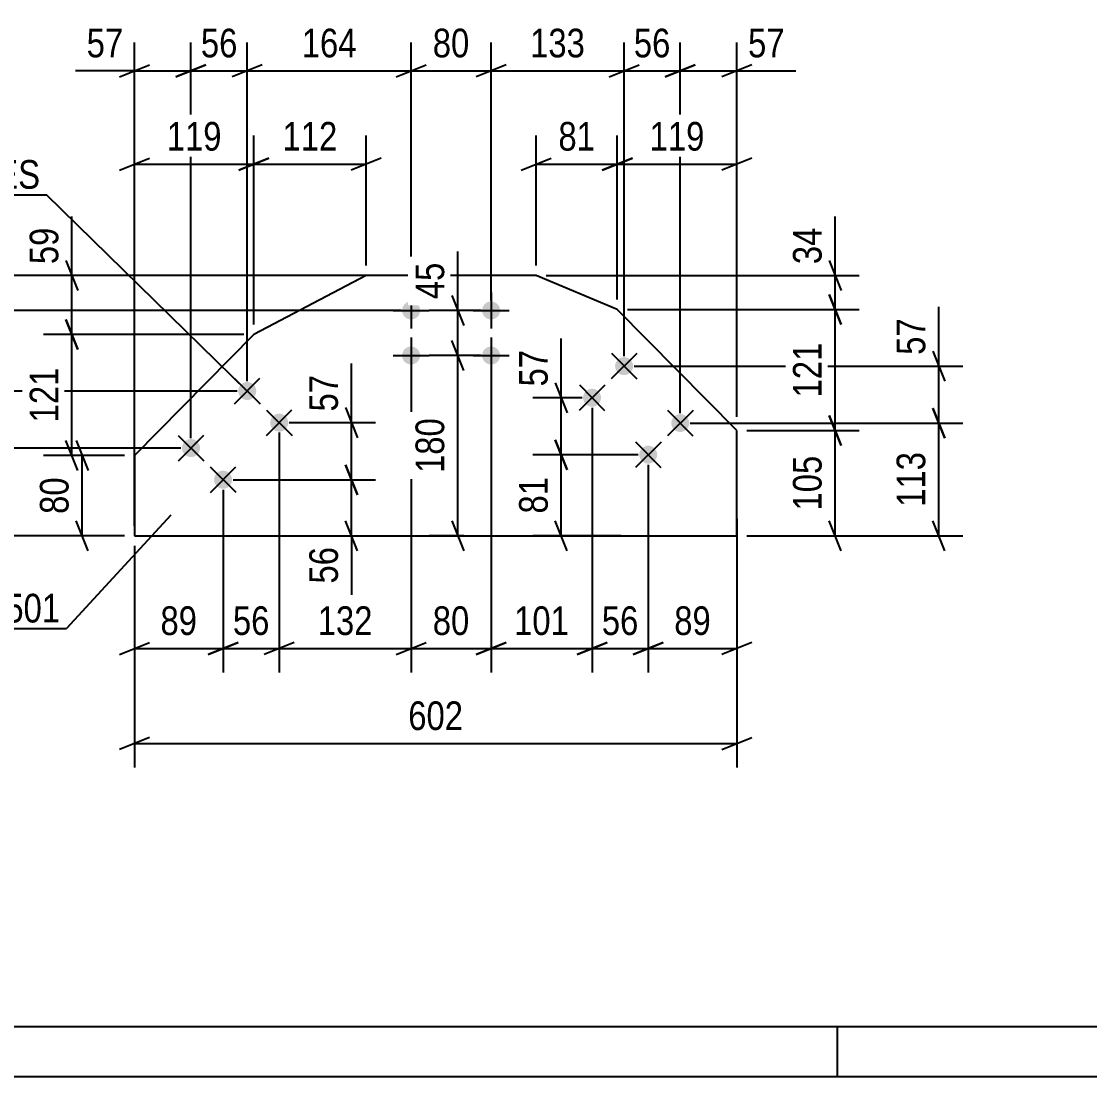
# Model space of a CAD drawing. Header units: millimetres. Extents: x 0 to 1189, y 0 to 841.
# Drawn here: x 267.4 to 374.2, y 0 to 105.5 of the extents above; entities that cross this region are included whole.
import ezdxf

# ---------------------------------------------------------------- set-up
doc = ezdxf.new("R2010")
doc.units = ezdxf.units.MM
doc.styles.add('Arial Narrow', font='ARIALN.TTF', dxfattribs={"height": 0.2})

# ---------------------------------------------------------------- blocks, each defined once
blk = doc.blocks.new('Unknown-570385304-1115')
at = {"color": 5, "linetype": 'Continuous'}
for p, q in [((5, 5), (1184, 5)), ((349, 0), (349, 5)), ((0, 0), (1189, 0))]:
    blk.add_line(p, q, dxfattribs=at)
blk = doc.blocks.new('Part-570385304-39578 - 39577')
at = {"color": 2, "linetype": 'Continuous'}
for p, q in [((301.86, 80.07), (290.65, 74.18)), ((318.86, 80.07), (301.86, 80.07)), ((326.98, 76.67), (318.86, 80.07)), ((338.92, 64.57), (326.98, 76.67)), ((290.65, 74.18), (278.71, 62.08)), ((338.92, 54.06), (338.92, 64.57)), ((278.71, 62.08), (278.71, 54.06)), ((278.71, 54.06), (338.92, 54.06))]:
    blk.add_line(p, q, dxfattribs=at)
blk = doc.blocks.new('Bolt-570385304-39579 - 39577')
at = {"linetype": 'Continuous'}
for points in [[(328.29, 70.37, -1), (327.02, 71.65, -1)], [(325.08, 67.21, -1), (323.82, 68.49, -1)], [(333.9, 64.68, -1), (332.64, 65.96, -1)], [(330.7, 61.52, -1), (329.44, 62.8, -1)]]:
    blk.add_hatch(color=1, dxfattribs=at).paths.add_polyline_path(points)
at = {"color": 1, "linetype": 'Continuous'}
for p, q in [((328.93, 72.28), (326.37, 69.75)), ((326.39, 72.29), (328.92, 69.73)), ((325.73, 69.12), (323.17, 66.59)), ((323.19, 69.13), (325.71, 66.57)), ((334.55, 66.58), (331.99, 64.05)), ((332.01, 66.6), (334.54, 64.04)), ((331.35, 63.42), (328.79, 60.89)), ((328.8, 63.44), (331.33, 60.88))]:
    blk.add_line(p, q, dxfattribs=at)
blk = doc.blocks.new('Bolt-570385304-39580 - 39577')
at = {"linetype": 'Continuous'}
for points in [[(307.26, 76.57, -1), (305.46, 76.57, -1)], [(315.26, 76.57, -1), (313.46, 76.57, -1)], [(307.26, 72.07, -1), (305.46, 72.07, -1)], [(315.26, 72.07, -1), (313.46, 72.07, -1)]]:
    blk.add_hatch(color=1, dxfattribs=at).paths.add_polyline_path(points)
at = {"color": 1, "linetype": 'Continuous'}
for p, q in [((306.36, 78.37), (306.36, 74.77)), ((314.36, 78.37), (314.36, 74.77)), ((304.56, 76.57), (308.16, 76.57)), ((312.56, 76.57), (316.16, 76.57)), ((306.36, 73.87), (306.36, 70.27)), ((314.36, 73.87), (314.36, 70.27)), ((304.56, 72.07), (308.16, 72.07)), ((312.56, 72.07), (316.16, 72.07))]:
    blk.add_line(p, q, dxfattribs=at)
blk = doc.blocks.new('Bolt-570385304-39581 - 39577')
at = {"linetype": 'Continuous'}
for points in [[(290.62, 69.16, -1), (289.35, 67.88, -1)], [(293.82, 66, -1), (292.55, 64.72, -1)], [(285, 63.46, -1), (283.73, 62.18, -1)], [(288.2, 60.3, -1), (286.94, 59.02, -1)]]:
    blk.add_hatch(color=1, dxfattribs=at).paths.add_polyline_path(points)
at = {"color": 1, "linetype": 'Continuous'}
for p, q in [((288.7, 69.78), (291.26, 67.25)), ((288.72, 67.24), (291.25, 69.8)), ((291.91, 66.62), (294.47, 64.09)), ((291.92, 64.07), (294.45, 66.64)), ((283.08, 64.09), (285.65, 61.56)), ((283.1, 61.54), (285.63, 64.1)), ((286.29, 60.93), (288.85, 58.4)), ((286.3, 58.38), (288.83, 60.94))]:
    blk.add_line(p, q, dxfattribs=at)
blk = doc.blocks.new('StraightDimension-570385304-42355 - 39577')
at = {"color": 7, "linetype": 'Continuous'}
for p, q in [((327.65, 72.01), (327.65, 103.37)), ((333.27, 66.32), (333.27, 103.37)), ((326.15, 99.92), (329.15, 101.12)), ((327.65, 100.52), (333.27, 100.52)), ((334.77, 101.12), (331.77, 99.92))]:
    blk.add_line(p, q, dxfattribs=at)
at = {"color": 0}
blk.add_wipeout([(332.89, 101.27), (332.89, 105.47), (328.03, 105.47), (328.03, 101.27)], dxfattribs=at)
at = {"color": 3, "style": 'Arial Narrow'}
blk.add_text('56', height=2.863, dxfattribs=at).set_placement((328.63, 101.87))
blk = doc.blocks.new('StraightDimension-570385304-42354 - 39577')
at = {"color": 7, "linetype": 'Continuous'}
for p, q in [((333.27, 66.32), (333.27, 103.37)), ((338.92, 66.32), (338.92, 103.37)), ((331.77, 99.92), (334.77, 101.12)), ((333.27, 100.52), (338.92, 100.52)), ((340.42, 101.12), (337.42, 99.92)), ((338.92, 100.52), (344.83, 100.52)), ((338.92, 100.52), (344.83, 100.52))]:
    blk.add_line(p, q, dxfattribs=at)
at = {"color": 0}
blk.add_wipeout([(344.31, 101.27), (344.31, 105.47), (339.45, 105.47), (339.45, 101.27)], dxfattribs=at)
at = {"color": 3, "style": 'Arial Narrow'}
blk.add_text('57', height=2.863, dxfattribs=at).set_placement((340.05, 101.87))
blk = doc.blocks.new('StraightDimension-570385304-42409 - 39577')
at = {"color": 7, "linetype": 'Continuous'}
for p, q in [((278.71, 53.06), (278.71, 30.89)), ((338.92, 53.06), (338.92, 30.89)), ((280.21, 33.89), (277.21, 32.69)), ((278.71, 33.29), (338.92, 33.29)), ((337.42, 32.69), (340.42, 33.89))]:
    blk.add_line(p, q, dxfattribs=at)
at = {"color": 0}
blk.add_wipeout([(312.16, 34.04), (312.16, 38.24), (305.48, 38.24), (305.48, 34.04)], dxfattribs=at)
at = {"color": 3, "style": 'Arial Narrow'}
blk.add_text('602', height=2.863, dxfattribs=at).set_placement((306.08, 34.64))
blk = doc.blocks.new('StraightDimension-570385304-42356 - 39577')
at = {"color": 7, "linetype": 'Continuous'}
for p, q in [((314.36, 77.57), (314.36, 103.37)), ((327.65, 72.01), (327.65, 103.37)), ((315.86, 101.12), (312.86, 99.92)), ((314.36, 100.52), (327.65, 100.52)), ((326.15, 99.92), (329.15, 101.12))]:
    blk.add_line(p, q, dxfattribs=at)
at = {"color": 0}
blk.add_wipeout([(324.35, 101.27), (324.35, 105.47), (317.66, 105.47), (317.66, 101.27)], dxfattribs=at)
at = {"color": 3, "style": 'Arial Narrow'}
blk.add_text('133', height=2.863, dxfattribs=at).set_placement((318.26, 101.87))
blk = doc.blocks.new('StraightDimension-570385304-42357 - 39577')
at = {"color": 7, "linetype": 'Continuous'}
for p, q in [((306.36, 78.35), (306.36, 103.37)), ((314.36, 77.57), (314.36, 103.37)), ((304.86, 99.92), (307.86, 101.12)), ((306.36, 100.52), (314.36, 100.52)), ((315.86, 101.12), (312.86, 99.92))]:
    blk.add_line(p, q, dxfattribs=at)
at = {"color": 0}
blk.add_wipeout([(312.78, 101.27), (312.78, 105.47), (307.93, 105.47), (307.93, 101.27)], dxfattribs=at)
at = {"color": 3, "style": 'Arial Narrow'}
blk.add_text('80', height=2.863, dxfattribs=at).set_placement((308.53, 101.87))
blk = doc.blocks.new('StraightDimension-570385304-42422 - 39577')
at = {"color": 7, "linetype": 'Continuous'}
for p, q in [((264.22, 80.07), (264.22, 85.98)), ((264.22, 80.07), (264.22, 85.98)), ((263.62, 81.57), (264.82, 78.57)), ((305.36, 80.07), (261.37, 80.07)), ((264.22, 76.57), (264.22, 80.07)), ((264.82, 75.07), (263.62, 78.07)), ((305.36, 76.57), (261.37, 76.57))]:
    blk.add_line(p, q, dxfattribs=at)
at = {"color": 0}
blk.add_wipeout([(263.47, 85.45), (259.27, 85.45), (259.27, 80.6), (263.47, 80.6)], dxfattribs=at)
at = {"color": 3, "style": 'Arial Narrow'}
blk.add_text('35', height=2.863, rotation=90.0002, dxfattribs=at).set_placement((262.87, 81.2))
blk = doc.blocks.new('StraightDimension-570385304-42358 - 39577')
at = {"color": 7, "linetype": 'Continuous'}
for p, q in [((289.98, 69.52), (289.98, 103.37)), ((306.36, 78.35), (306.36, 103.37)), ((291.48, 101.12), (288.48, 99.92)), ((289.98, 100.52), (306.36, 100.52)), ((304.86, 99.92), (307.86, 101.12))]:
    blk.add_line(p, q, dxfattribs=at)
at = {"color": 0}
blk.add_wipeout([(301.51, 101.27), (301.51, 105.47), (294.83, 105.47), (294.83, 101.27)], dxfattribs=at)
at = {"color": 3, "style": 'Arial Narrow'}
blk.add_text('164', height=2.863, dxfattribs=at).set_placement((295.43, 101.87))
blk = doc.blocks.new('StraightDimension-570385304-42423 - 39577')
at = {"color": 7, "linetype": 'Continuous'}
for p, q in [((263.62, 78.07), (264.82, 75.07)), ((305.36, 76.57), (261.37, 76.57)), ((264.22, 68.52), (264.22, 76.57)), ((264.82, 67.02), (263.62, 70.02)), ((288.98, 68.52), (261.37, 68.52))]:
    blk.add_line(p, q, dxfattribs=at)
at = {"color": 0}
blk.add_wipeout([(263.47, 74.97), (259.27, 74.97), (259.27, 70.12), (263.47, 70.12)], dxfattribs=at)
at = {"color": 3, "style": 'Arial Narrow'}
blk.add_text('81', height=2.863, rotation=90.0002, dxfattribs=at).set_placement((262.87, 70.72))
blk = doc.blocks.new('StraightDimension-570385304-42359 - 39577')
at = {"color": 7, "linetype": 'Continuous'}
for p, q in [((284.36, 63.82), (284.36, 103.37)), ((289.98, 69.52), (289.98, 103.37)), ((282.86, 99.92), (285.86, 101.12)), ((284.36, 100.52), (289.98, 100.52)), ((291.48, 101.12), (288.48, 99.92))]:
    blk.add_line(p, q, dxfattribs=at)
at = {"color": 0}
blk.add_wipeout([(289.6, 101.27), (289.6, 105.47), (284.75, 105.47), (284.75, 101.27)], dxfattribs=at)
at = {"color": 3, "style": 'Arial Narrow'}
blk.add_text('56', height=2.863, dxfattribs=at).set_placement((285.35, 101.87))
blk = doc.blocks.new('StraightDimension-570385304-42424 - 39577')
at = {"color": 7, "linetype": 'Continuous'}
for p, q in [((263.62, 70.02), (264.82, 67.02)), ((288.98, 68.52), (261.37, 68.52)), ((264.22, 62.82), (264.22, 68.52)), ((264.82, 61.32), (263.62, 64.32)), ((283.36, 62.82), (261.37, 62.82))]:
    blk.add_line(p, q, dxfattribs=at)
at = {"color": 0}
blk.add_wipeout([(263.47, 68.1), (259.27, 68.1), (259.27, 63.24), (263.47, 63.24)], dxfattribs=at)
at = {"color": 3, "style": 'Arial Narrow'}
blk.add_text('57', height=2.863, rotation=90.0002, dxfattribs=at).set_placement((262.87, 63.84))
blk = doc.blocks.new('StraightDimension-570385304-42360 - 39577')
at = {"color": 7, "linetype": 'Continuous'}
for p, q in [((278.71, 55.06), (278.71, 103.37)), ((284.36, 63.82), (284.36, 103.37)), ((278.71, 100.52), (272.81, 100.52)), ((278.71, 100.52), (272.81, 100.52)), ((277.21, 99.92), (280.21, 101.12)), ((278.71, 100.52), (284.36, 100.52)), ((285.86, 101.12), (282.86, 99.92))]:
    blk.add_line(p, q, dxfattribs=at)
at = {"color": 0}
blk.add_wipeout([(278.19, 101.27), (278.19, 105.47), (273.33, 105.47), (273.33, 101.27)], dxfattribs=at)
at = {"color": 3, "style": 'Arial Narrow'}
blk.add_text('57', height=2.863, dxfattribs=at).set_placement((273.93, 101.87))
blk = doc.blocks.new('StraightDimension-570385304-42379 - 39577')
at = {"color": 7, "linetype": 'Continuous'}
for p, q in [((290.65, 75.18), (290.65, 94.05)), ((301.86, 81.07), (301.86, 94.05)), ((289.15, 90.6), (292.15, 91.8)), ((290.65, 91.2), (301.86, 91.2)), ((303.36, 91.8), (300.36, 90.6))]:
    blk.add_line(p, q, dxfattribs=at)
at = {"color": 0}
blk.add_wipeout([(299.6, 91.95), (299.6, 96.15), (292.91, 96.15), (292.91, 91.95)], dxfattribs=at)
at = {"color": 3, "style": 'Arial Narrow'}
blk.add_text('112', height=2.863, dxfattribs=at).set_placement((293.51, 92.55))
blk = doc.blocks.new('StraightDimension-570385304-42380 - 39577')
at = {"color": 7, "linetype": 'Continuous'}
for p, q in [((278.71, 63.08), (278.71, 94.05)), ((290.65, 75.18), (290.65, 94.05)), ((277.21, 90.6), (280.21, 91.8)), ((278.71, 91.2), (290.65, 91.2)), ((292.15, 91.8), (289.15, 90.6))]:
    blk.add_line(p, q, dxfattribs=at)
at = {"color": 0}
blk.add_wipeout([(288.02, 91.95), (288.02, 96.15), (281.34, 96.15), (281.34, 91.95)], dxfattribs=at)
at = {"color": 3, "style": 'Arial Narrow'}
blk.add_text('119', height=2.863, dxfattribs=at).set_placement((281.94, 92.55))
blk = doc.blocks.new('StraightDimension-570385304-42382 - 39577')
at = {"color": 7, "linetype": 'Continuous'}
for p, q in [((326.98, 77.67), (326.98, 94.05)), ((338.92, 65.93), (338.92, 94.05)), ((325.48, 90.6), (328.48, 91.8)), ((326.98, 91.2), (338.92, 91.2)), ((340.42, 91.8), (337.42, 90.6))]:
    blk.add_line(p, q, dxfattribs=at)
at = {"color": 0}
blk.add_wipeout([(336.3, 91.95), (336.3, 96.15), (329.61, 96.15), (329.61, 91.95)], dxfattribs=at)
at = {"color": 3, "style": 'Arial Narrow'}
blk.add_text('119', height=2.863, dxfattribs=at).set_placement((330.21, 92.55))
blk = doc.blocks.new('StraightDimension-570385304-42383 - 39577')
at = {"color": 7, "linetype": 'Continuous'}
for p, q in [((318.86, 81.07), (318.86, 94.05)), ((326.98, 77.67), (326.98, 94.05)), ((317.36, 90.6), (320.36, 91.8)), ((318.86, 91.2), (326.98, 91.2)), ((328.48, 91.8), (325.48, 90.6))]:
    blk.add_line(p, q, dxfattribs=at)
at = {"color": 0}
blk.add_wipeout([(325.35, 91.95), (325.35, 96.15), (320.49, 96.15), (320.49, 91.95)], dxfattribs=at)
at = {"color": 3, "style": 'Arial Narrow'}
blk.add_text('81', height=2.863, dxfattribs=at).set_placement((321.09, 92.55))
blk = doc.blocks.new('StraightDimension-570385304-48083 - 39577')
at = {"color": 7, "linetype": 'Continuous'}
for p, q in [((359.11, 71.01), (359.11, 76.92)), ((359.11, 71.01), (359.11, 76.92)), ((358.51, 72.51), (359.71, 69.51)), ((328.65, 71.01), (361.51, 71.01)), ((359.11, 65.32), (359.11, 71.01)), ((359.71, 63.82), (358.51, 66.82)), ((334.27, 65.32), (361.51, 65.32))]:
    blk.add_line(p, q, dxfattribs=at)
at = {"color": 0}
blk.add_wipeout([(358.36, 76.39), (354.16, 76.39), (354.16, 71.54), (358.36, 71.54)], dxfattribs=at)
at = {"color": 3, "style": 'Arial Narrow'}
blk.add_text('57', height=2.863, rotation=90.0002, dxfattribs=at).set_placement((357.76, 72.14))
blk = doc.blocks.new('StraightDimension-570385304-42385 - 39577')
at = {"color": 7, "linetype": 'Continuous'}
for p, q in [((330.07, 61.16), (330.07, 40.39)), ((338.92, 55.76), (338.92, 40.39)), ((328.57, 42.19), (331.57, 43.39)), ((330.07, 42.79), (338.92, 42.79)), ((340.42, 43.39), (337.42, 42.19))]:
    blk.add_line(p, q, dxfattribs=at)
at = {"color": 0}
blk.add_wipeout([(336.92, 43.54), (336.92, 47.74), (332.07, 47.74), (332.07, 43.54)], dxfattribs=at)
at = {"color": 3, "style": 'Arial Narrow'}
blk.add_text('89', height=2.863, dxfattribs=at).set_placement((332.67, 44.14))
blk = doc.blocks.new('StraightDimension-570385304-42386 - 39577')
at = {"color": 7, "linetype": 'Continuous'}
for p, q in [((324.45, 66.85), (324.45, 40.39)), ((330.07, 61.16), (330.07, 40.39)), ((322.95, 42.19), (325.95, 43.39)), ((324.45, 42.79), (330.07, 42.79)), ((331.57, 43.39), (328.57, 42.19))]:
    blk.add_line(p, q, dxfattribs=at)
at = {"color": 0}
blk.add_wipeout([(329.69, 43.54), (329.69, 47.74), (324.83, 47.74), (324.83, 43.54)], dxfattribs=at)
at = {"color": 3, "style": 'Arial Narrow'}
blk.add_text('56', height=2.863, dxfattribs=at).set_placement((325.43, 44.14))
blk = doc.blocks.new('StraightDimension-570385304-42387 - 39577')
at = {"color": 7, "linetype": 'Continuous'}
for p, q in [((314.36, 71.07), (314.36, 40.39)), ((324.45, 66.85), (324.45, 40.39)), ((312.86, 42.19), (315.86, 43.39)), ((314.36, 42.79), (324.45, 42.79)), ((325.95, 43.39), (322.95, 42.19))]:
    blk.add_line(p, q, dxfattribs=at)
at = {"color": 0}
blk.add_wipeout([(322.75, 43.54), (322.75, 47.74), (316.06, 47.74), (316.06, 43.54)], dxfattribs=at)
at = {"color": 3, "style": 'Arial Narrow'}
blk.add_text('101', height=2.863, dxfattribs=at).set_placement((316.66, 44.14))
blk = doc.blocks.new('StraightDimension-570385304-42452 - 39577')
at = {"color": 7, "linetype": 'Continuous'}
for p, q in [((272.45, 80.07), (272.45, 85.98)), ((272.45, 80.07), (272.45, 85.98)), ((271.85, 81.57), (273.05, 78.57)), ((300.86, 80.07), (269.6, 80.07)), ((272.45, 74.18), (272.45, 80.07)), ((273.05, 72.68), (271.85, 75.68)), ((289.65, 74.18), (269.6, 74.18))]:
    blk.add_line(p, q, dxfattribs=at)
at = {"color": 0}
blk.add_wipeout([(271.7, 85.45), (267.5, 85.45), (267.5, 80.6), (271.7, 80.6)], dxfattribs=at)
at = {"color": 3, "style": 'Arial Narrow'}
blk.add_text('59', height=2.863, rotation=90.0002, dxfattribs=at).set_placement((271.1, 81.2))
blk = doc.blocks.new('StraightDimension-570385304-42388 - 39577')
at = {"color": 7, "linetype": 'Continuous'}
for p, q in [((306.36, 71.07), (306.36, 40.39)), ((314.36, 71.07), (314.36, 40.39)), ((304.86, 42.19), (307.86, 43.39)), ((306.36, 42.79), (314.36, 42.79)), ((315.86, 43.39), (312.86, 42.19))]:
    blk.add_line(p, q, dxfattribs=at)
at = {"color": 0}
blk.add_wipeout([(312.78, 43.54), (312.78, 47.74), (307.93, 47.74), (307.93, 43.54)], dxfattribs=at)
at = {"color": 3, "style": 'Arial Narrow'}
blk.add_text('80', height=2.863, dxfattribs=at).set_placement((308.53, 44.14))
blk = doc.blocks.new('StraightDimension-570385304-42453 - 39577')
at = {"color": 7, "linetype": 'Continuous'}
for p, q in [((271.85, 75.68), (273.05, 72.68)), ((289.65, 74.18), (269.6, 74.18)), ((272.45, 62.08), (272.45, 74.18)), ((273.05, 60.58), (271.85, 63.58)), ((277.71, 62.08), (269.6, 62.08))]:
    blk.add_line(p, q, dxfattribs=at)
at = {"color": 0}
blk.add_wipeout([(271.7, 71.47), (267.5, 71.47), (267.5, 64.79), (271.7, 64.79)], dxfattribs=at)
at = {"color": 3, "style": 'Arial Narrow'}
blk.add_text('121', height=2.863, rotation=90.0002, dxfattribs=at).set_placement((271.1, 65.39))
blk = doc.blocks.new('StraightDimension-570385304-42389 - 39577')
at = {"color": 7, "linetype": 'Continuous'}
for p, q in [((306.36, 71.07), (306.36, 40.39)), ((293.19, 64.36), (293.19, 40.39)), ((294.69, 43.39), (291.69, 42.19)), ((293.19, 42.79), (306.36, 42.79)), ((304.86, 42.19), (307.86, 43.39))]:
    blk.add_line(p, q, dxfattribs=at)
at = {"color": 0}
blk.add_wipeout([(303.11, 43.54), (303.11, 47.74), (296.43, 47.74), (296.43, 43.54)], dxfattribs=at)
at = {"color": 3, "style": 'Arial Narrow'}
blk.add_text('132', height=2.863, dxfattribs=at).set_placement((297.03, 44.14))
blk = doc.blocks.new('StraightDimension-570385304-42390 - 39577')
at = {"color": 7, "linetype": 'Continuous'}
for p, q in [((293.19, 64.36), (293.19, 40.39)), ((287.57, 58.66), (287.57, 40.39)), ((286.07, 42.19), (289.07, 43.39)), ((287.57, 42.79), (293.19, 42.79)), ((294.69, 43.39), (291.69, 42.19))]:
    blk.add_line(p, q, dxfattribs=at)
at = {"color": 0}
blk.add_wipeout([(292.81, 43.54), (292.81, 47.74), (287.95, 47.74), (287.95, 43.54)], dxfattribs=at)
at = {"color": 3, "style": 'Arial Narrow'}
blk.add_text('56', height=2.863, dxfattribs=at).set_placement((288.55, 44.14))
blk = doc.blocks.new('StraightDimension-570385304-42391 - 39577')
at = {"color": 7, "linetype": 'Continuous'}
for p, q in [((287.57, 58.66), (287.57, 40.39)), ((278.71, 53.06), (278.71, 40.39)), ((277.21, 42.19), (280.21, 43.39)), ((278.71, 42.79), (287.57, 42.79)), ((289.07, 43.39), (286.07, 42.19))]:
    blk.add_line(p, q, dxfattribs=at)
at = {"color": 0}
blk.add_wipeout([(285.57, 43.54), (285.57, 47.74), (280.71, 47.74), (280.71, 43.54)], dxfattribs=at)
at = {"color": 3, "style": 'Arial Narrow'}
blk.add_text('89', height=2.863, dxfattribs=at).set_placement((281.31, 44.14))
blk = doc.blocks.new('StraightDimension-570385304-42414 - 39577')
at = {"color": 7, "linetype": 'Continuous'}
for p, q in [((272.87, 63.58), (274.07, 60.58)), ((277.71, 62.08), (270.62, 62.08)), ((273.47, 54.06), (273.47, 62.08)), ((274.07, 52.56), (272.87, 55.56)), ((277.71, 54.06), (270.62, 54.06))]:
    blk.add_line(p, q, dxfattribs=at)
at = {"color": 0}
blk.add_wipeout([(272.72, 60.5), (268.52, 60.5), (268.52, 55.64), (272.72, 55.64)], dxfattribs=at)
at = {"color": 3, "style": 'Arial Narrow'}
blk.add_text('80', height=2.863, rotation=90.0002, dxfattribs=at).set_placement((272.12, 56.24))
blk = doc.blocks.new('StraightDimension-570385304-42425 - 39577')
at = {"color": 7, "linetype": 'Continuous'}
for p, q in [((263.62, 64.32), (264.82, 61.32)), ((283.36, 62.82), (261.37, 62.82)), ((264.22, 54.06), (264.22, 62.82)), ((264.82, 52.56), (263.62, 55.56)), ((277.71, 54.06), (261.37, 54.06))]:
    blk.add_line(p, q, dxfattribs=at)
at = {"color": 0}
blk.add_wipeout([(263.47, 60.87), (259.27, 60.87), (259.27, 56.01), (263.47, 56.01)], dxfattribs=at)
at = {"color": 3, "style": 'Arial Narrow'}
blk.add_text('88', height=2.863, rotation=90.0002, dxfattribs=at).set_placement((262.87, 56.61))
blk = doc.blocks.new('StraightDimension-570385304-42458 - 39577')
at = {"color": 7, "linetype": 'Continuous'}
for p, q in [((300.4, 65.36), (300.4, 71.26)), ((300.4, 65.36), (300.4, 71.26)), ((299.8, 66.86), (301, 63.86)), ((294.19, 65.36), (302.8, 65.36)), ((300.4, 59.66), (300.4, 65.36)), ((301, 58.16), (299.8, 61.16)), ((288.57, 59.66), (302.8, 59.66))]:
    blk.add_line(p, q, dxfattribs=at)
at = {"color": 0}
blk.add_wipeout([(299.65, 70.74), (295.45, 70.74), (295.45, 65.88), (299.65, 65.88)], dxfattribs=at)
at = {"color": 3, "style": 'Arial Narrow'}
blk.add_text('57', height=2.863, rotation=90.0002, dxfattribs=at).set_placement((299.05, 66.48))
blk = doc.blocks.new('StraightDimension-570385304-42459 - 39577')
at = {"color": 7, "linetype": 'Continuous'}
for p, q in [((299.8, 61.16), (301, 58.16)), ((288.57, 59.66), (302.8, 59.66)), ((300.4, 54.06), (300.4, 59.66)), ((301, 52.56), (299.8, 55.56)), ((296.02, 54.06), (302.8, 54.06)), ((300.4, 54.06), (300.4, 48.16)), ((300.4, 54.06), (300.4, 48.16))]:
    blk.add_line(p, q, dxfattribs=at)
at = {"color": 0}
blk.add_wipeout([(299.65, 53.54), (295.45, 53.54), (295.45, 48.68), (299.65, 48.68)], dxfattribs=at)
at = {"color": 3, "style": 'Arial Narrow'}
blk.add_text('56', height=2.863, rotation=90.0002, dxfattribs=at).set_placement((299.05, 49.28))
blk = doc.blocks.new('StraightDimension-570385304-42461 - 39577')
at = {"color": 7, "linetype": 'Continuous'}
for p, q in [((321.37, 67.85), (321.37, 73.76)), ((321.37, 67.85), (321.37, 73.76)), ((320.77, 69.35), (321.97, 66.35)), ((323.45, 67.85), (318.52, 67.85)), ((321.37, 62.16), (321.37, 67.85)), ((321.97, 60.66), (320.77, 63.66)), ((329.07, 62.16), (318.52, 62.16))]:
    blk.add_line(p, q, dxfattribs=at)
at = {"color": 0}
blk.add_wipeout([(320.62, 73.23), (316.42, 73.23), (316.42, 68.38), (320.62, 68.38)], dxfattribs=at)
at = {"color": 3, "style": 'Arial Narrow'}
blk.add_text('57', height=2.863, rotation=90.0002, dxfattribs=at).set_placement((320.02, 68.98))
blk = doc.blocks.new('StraightDimension-570385304-48237 - 39577')
at = {"color": 7, "linetype": 'Continuous'}
for p, q in [((348.15, 66.07), (349.35, 63.07)), ((339.92, 64.57), (351.15, 64.57)), ((348.75, 54.06), (348.75, 64.57)), ((349.35, 52.56), (348.15, 55.56)), ((339.92, 54.06), (351.15, 54.06))]:
    blk.add_line(p, q, dxfattribs=at)
at = {"color": 0}
blk.add_wipeout([(348, 62.66), (343.8, 62.66), (343.8, 55.98), (348, 55.98)], dxfattribs=at)
at = {"color": 3, "style": 'Arial Narrow'}
blk.add_text('105', height=2.863, rotation=90.0002, dxfattribs=at).set_placement((347.4, 56.58))
blk = doc.blocks.new('StraightDimension-570385304-42462 - 39577')
at = {"color": 7, "linetype": 'Continuous'}
for p, q in [((320.77, 63.66), (321.97, 60.66)), ((329.07, 62.16), (318.52, 62.16)), ((321.37, 54.06), (321.37, 62.16)), ((321.97, 52.56), (320.77, 55.56)), ((327.38, 54.06), (318.52, 54.06))]:
    blk.add_line(p, q, dxfattribs=at)
at = {"color": 0}
blk.add_wipeout([(320.62, 60.54), (316.42, 60.54), (316.42, 55.68), (320.62, 55.68)], dxfattribs=at)
at = {"color": 3, "style": 'Arial Narrow'}
blk.add_text('81', height=2.863, rotation=90.0002, dxfattribs=at).set_placement((320.02, 56.28))
blk = doc.blocks.new('StraightDimension-570385304-42464 - 39577')
at = {"color": 7, "linetype": 'Continuous'}
for p, q in [((311.02, 76.57), (311.02, 82.48)), ((311.02, 76.57), (311.02, 82.48)), ((310.42, 78.07), (311.62, 75.07)), ((313.36, 76.57), (308.17, 76.57)), ((311.02, 72.07), (311.02, 76.57)), ((311.62, 70.57), (310.42, 73.57)), ((313.36, 72.07), (308.17, 72.07))]:
    blk.add_line(p, q, dxfattribs=at)
at = {"color": 0}
blk.add_wipeout([(310.27, 81.95), (306.07, 81.95), (306.07, 77.1), (310.27, 77.1)], dxfattribs=at)
at = {"color": 3, "style": 'Arial Narrow'}
blk.add_text('45', height=2.863, rotation=90.0002, dxfattribs=at).set_placement((309.67, 77.7))
blk = doc.blocks.new('StraightDimension-570385304-42465 - 39577')
at = {"color": 7, "linetype": 'Continuous'}
for p, q in [((311.62, 70.57), (310.42, 73.57)), ((313.36, 72.07), (308.17, 72.07)), ((311.02, 54.06), (311.02, 72.07)), ((310.42, 55.56), (311.62, 52.56)), ((311.64, 54.06), (308.17, 54.06))]:
    blk.add_line(p, q, dxfattribs=at)
at = {"color": 0}
blk.add_wipeout([(310.27, 66.41), (306.07, 66.41), (306.07, 59.73), (310.27, 59.73)], dxfattribs=at)
at = {"color": 3, "style": 'Arial Narrow'}
blk.add_text('180', height=2.863, rotation=90.0002, dxfattribs=at).set_placement((309.67, 60.33))
blk = doc.blocks.new('StraightDimension-570385304-48084 - 39577')
at = {"color": 7, "linetype": 'Continuous'}
for p, q in [((358.51, 66.82), (359.71, 63.82)), ((334.27, 65.32), (361.51, 65.32)), ((359.11, 54.06), (359.11, 65.32)), ((359.71, 52.56), (358.51, 55.56)), ((339.92, 54.06), (361.51, 54.06))]:
    blk.add_line(p, q, dxfattribs=at)
at = {"color": 0}
blk.add_wipeout([(358.36, 63.03), (354.16, 63.03), (354.16, 56.35), (358.36, 56.35)], dxfattribs=at)
at = {"color": 3, "style": 'Arial Narrow'}
blk.add_text('113', height=2.863, rotation=90.0002, dxfattribs=at).set_placement((357.76, 56.95))
blk = doc.blocks.new('StraightDimension-570385304-48235 - 39577')
at = {"color": 7, "linetype": 'Continuous'}
for p, q in [((348.75, 80.07), (348.75, 85.98)), ((348.75, 80.07), (348.75, 85.98)), ((348.15, 81.57), (349.35, 78.57)), ((319.86, 80.07), (351.15, 80.07)), ((348.75, 76.67), (348.75, 80.07)), ((349.35, 75.17), (348.15, 78.17)), ((327.98, 76.67), (351.15, 76.67))]:
    blk.add_line(p, q, dxfattribs=at)
at = {"color": 0}
blk.add_wipeout([(348, 85.45), (343.8, 85.45), (343.8, 80.6), (348, 80.6)], dxfattribs=at)
at = {"color": 3, "style": 'Arial Narrow'}
blk.add_text('34', height=2.863, rotation=90.0002, dxfattribs=at).set_placement((347.4, 81.2))
blk = doc.blocks.new('StraightDimension-570385304-48236 - 39577')
at = {"color": 7, "linetype": 'Continuous'}
for p, q in [((348.15, 78.17), (349.35, 75.17)), ((327.98, 76.67), (351.15, 76.67)), ((348.75, 64.57), (348.75, 76.67)), ((349.35, 63.07), (348.15, 66.07)), ((339.92, 64.57), (351.15, 64.57))]:
    blk.add_line(p, q, dxfattribs=at)
at = {"color": 0}
blk.add_wipeout([(348, 73.97), (343.8, 73.97), (343.8, 67.28), (348, 67.28)], dxfattribs=at)
at = {"color": 3, "style": 'Arial Narrow'}
blk.add_text('121', height=2.863, rotation=90.0002, dxfattribs=at).set_placement((347.4, 67.88))
blk = doc.blocks.new('Mark-570385304-42466 - 39577')
at = {"color": 30, "linetype": 'Continuous'}
for p in [(282.36, 56.1), (261.19, 44.79)]:
    blk.add_line(p, (271.9, 44.79), dxfattribs=at)
at = {"color": 0}
blk.add_wipeout([(271.3, 45.39), (271.3, 48.39), (261.79, 48.39), (261.79, 45.39)], dxfattribs=at)
blk.add_wipeout([(271.3, 45.39), (271.3, 48.39), (261.79, 48.39), (261.79, 45.39)], dxfattribs=at)
at = {"color": 3, "style": 'Arial Narrow'}
blk.add_text('PL501', height=2.863, dxfattribs=at).set_placement((261.79, 45.39))
blk = doc.blocks.new('MarkSet-570385304-42345 - 39577')
at = {"color": 7, "linetype": 'Continuous'}
for p in [(241.34, 88.14), (289.98, 68.52)]:
    blk.add_line(p, (269.9, 88.14), dxfattribs=at)
at = {"color": 0}
for points in [[(245.59, 88.74), (245.59, 91.74), (241.94, 91.74), (241.94, 88.74)], [(248.32, 88.74), (248.32, 91.74), (246.49, 91.74), (246.49, 88.74)], [(252.88, 88.74), (252.88, 91.74), (249.22, 91.74), (249.22, 88.74)], [(269.3, 88.74), (269.3, 91.74), (253.78, 91.74), (253.78, 88.74)]]:
    blk.add_wipeout(points, dxfattribs=at)
for points in [[(245.59, 88.74), (245.59, 91.74), (241.94, 91.74), (241.94, 88.74)], [(248.32, 88.74), (248.32, 91.74), (246.49, 91.74), (246.49, 88.74)], [(252.88, 88.74), (252.88, 91.74), (249.22, 91.74), (249.22, 88.74)], [(269.3, 88.74), (269.3, 91.74), (253.78, 91.74), (253.78, 88.74)]]:
    blk.add_wipeout(points, dxfattribs=at)
at = {"color": 3, "style": 'Arial Narrow'}
for s, height, p in [('12', 2.863, (241.94, 88.74)), ('#', 2.86, (246.49, 88.74)), ('18', 2.863, (249.22, 88.74)), ('Ø  HOLES', 2.863, (253.78, 88.74))]:
    blk.add_text(s, height=height, dxfattribs=at).set_placement(p)

msp = doc.modelspace()

# ---------------------------------------------------------------- block references
for name in ['Unknown-570385304-1115', 'Part-570385304-39578 - 39577', 'Bolt-570385304-39580 - 39577', 'Bolt-570385304-39579 - 39577', 'Bolt-570385304-39581 - 39577']:
    msp.add_blockref(name, (0, 0))

# ---------------------------------------------------------------- next in the draw order: block references
for name in ['StraightDimension-570385304-42355 - 39577', 'StraightDimension-570385304-42409 - 39577']:
    msp.add_blockref(name, (0, 0))

# ---------------------------------------------------------------- next in the draw order: block references
for name in ['StraightDimension-570385304-42356 - 39577', 'StraightDimension-570385304-42354 - 39577', 'StraightDimension-570385304-42385 - 39577']:
    msp.add_blockref(name, (0, 0))

# ---------------------------------------------------------------- next in the draw order: block references
for name in ['StraightDimension-570385304-42357 - 39577', 'StraightDimension-570385304-42382 - 39577']:
    msp.add_blockref(name, (0, 0))

# ---------------------------------------------------------------- next in the draw order: block references
for name in ['StraightDimension-570385304-42383 - 39577', 'StraightDimension-570385304-42422 - 39577', 'StraightDimension-570385304-48083 - 39577']:
    msp.add_blockref(name, (0, 0))

# ---------------------------------------------------------------- next in the draw order: block references
for name in ['StraightDimension-570385304-42358 - 39577', 'StraightDimension-570385304-48235 - 39577', 'StraightDimension-570385304-42386 - 39577', 'StraightDimension-570385304-48237 - 39577']:
    msp.add_blockref(name, (0, 0))

# ---------------------------------------------------------------- next in the draw order: block references
for name in ['StraightDimension-570385304-42423 - 39577', 'StraightDimension-570385304-42387 - 39577', 'StraightDimension-570385304-48084 - 39577']:
    msp.add_blockref(name, (0, 0))

# ---------------------------------------------------------------- next in the draw order: block references
for name in ['StraightDimension-570385304-42359 - 39577', 'StraightDimension-570385304-42461 - 39577', 'StraightDimension-570385304-42388 - 39577']:
    msp.add_blockref(name, (0, 0))

# ---------------------------------------------------------------- next in the draw order: block references
for name in ['StraightDimension-570385304-42379 - 39577', 'StraightDimension-570385304-42424 - 39577', 'StraightDimension-570385304-42462 - 39577']:
    msp.add_blockref(name, (0, 0))

# ---------------------------------------------------------------- next in the draw order: block references
for name in ['StraightDimension-570385304-42360 - 39577', 'StraightDimension-570385304-48236 - 39577']:
    msp.add_blockref(name, (0, 0))

# ---------------------------------------------------------------- next in the draw order: block references
msp.add_blockref('StraightDimension-570385304-42380 - 39577', (0, 0))

# ---------------------------------------------------------------- next in the draw order: block references
for name in ['StraightDimension-570385304-42452 - 39577', 'StraightDimension-570385304-42389 - 39577']:
    msp.add_blockref(name, (0, 0))

# ---------------------------------------------------------------- next in the draw order: block references
for name in ['StraightDimension-570385304-42464 - 39577', 'StraightDimension-570385304-42453 - 39577']:
    msp.add_blockref(name, (0, 0))

# ---------------------------------------------------------------- next in the draw order: block references
for name in ['StraightDimension-570385304-42465 - 39577', 'StraightDimension-570385304-42390 - 39577']:
    msp.add_blockref(name, (0, 0))

# ---------------------------------------------------------------- next in the draw order: block references
msp.add_blockref('StraightDimension-570385304-42391 - 39577', (0, 0))

# ---------------------------------------------------------------- next in the draw order: block references
for name in ['StraightDimension-570385304-42458 - 39577', 'StraightDimension-570385304-42414 - 39577']:
    msp.add_blockref(name, (0, 0))

# ---------------------------------------------------------------- next in the draw order: block references
for name in ['MarkSet-570385304-42345 - 39577', 'StraightDimension-570385304-42425 - 39577', 'StraightDimension-570385304-42459 - 39577']:
    msp.add_blockref(name, (0, 0))

# ---------------------------------------------------------------- next in the draw order: block references
msp.add_blockref('Mark-570385304-42466 - 39577', (0, 0))

doc.saveas('drawing.dxf')
